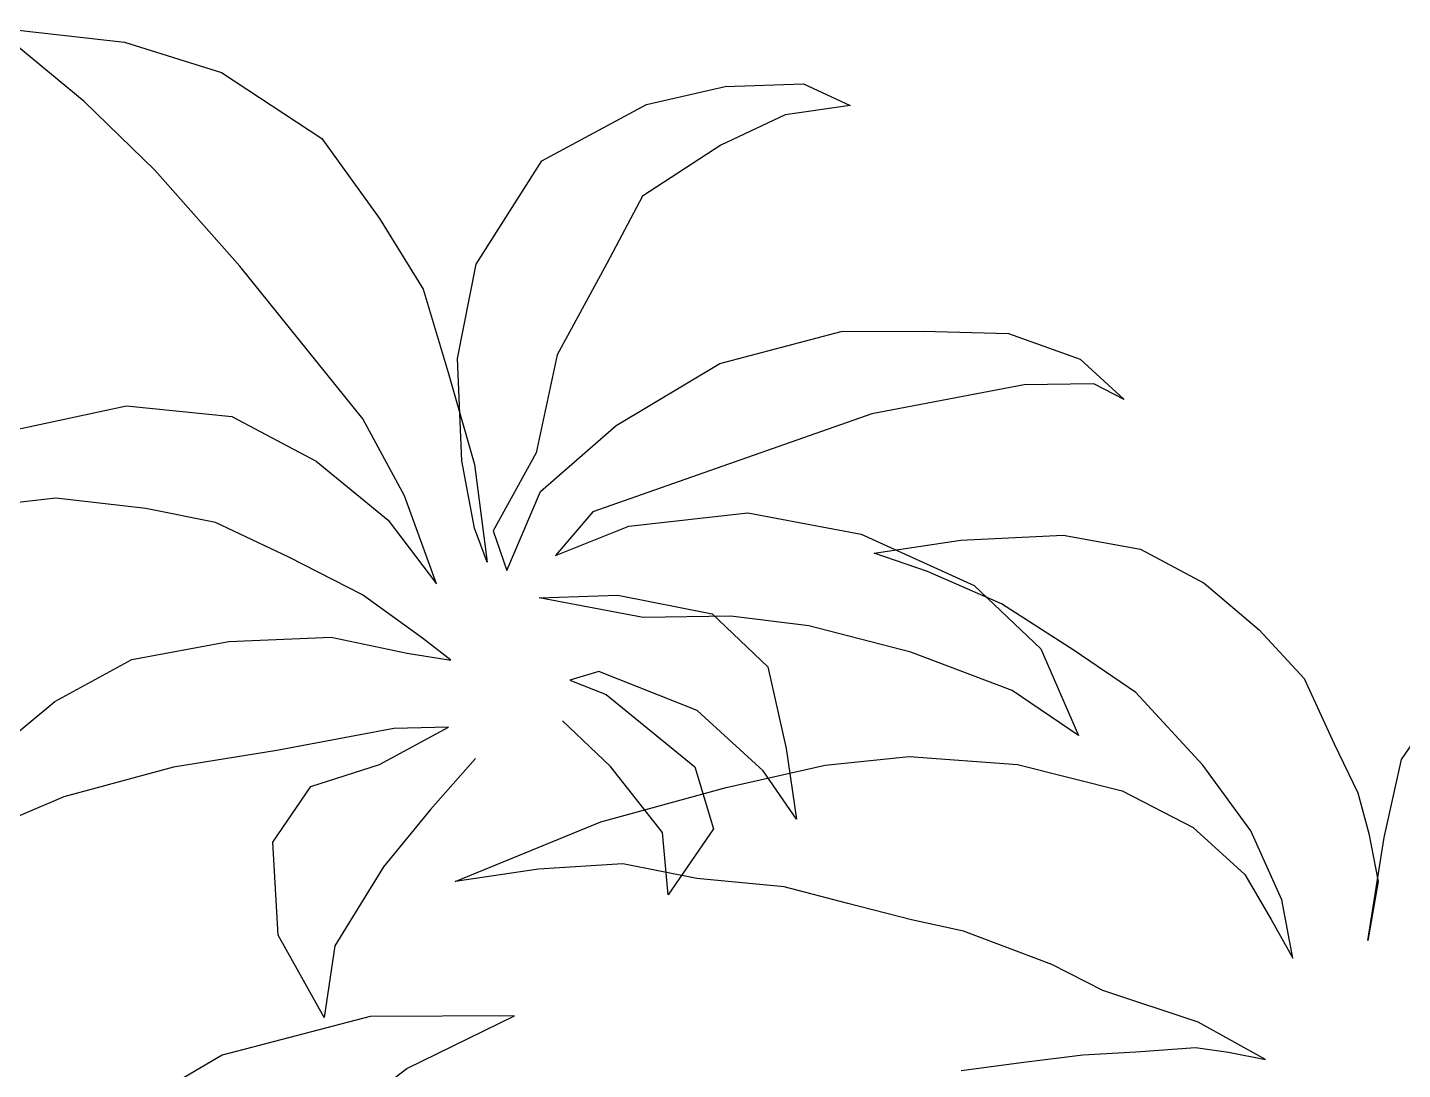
# Model space of a CAD drawing. Header units: inches. Extents: x 452443 to 881249, y 975131 to 1198310.
# Drawn here: x 484630.4 to 485026, y 1036523.2 to 1036823 of the extents above; entities that cross this region are included whole.
import ezdxf

# ---------------------------------------------------------------- set-up
doc = ezdxf.new("R2010")
doc.units = ezdxf.units.IN
doc.header["$LTSCALE"] = 3.5
doc.header["$MEASUREMENT"] = 0
doc.layers.add('TREE1', color=84, linetype='Continuous')

# ---------------------------------------------------------------- blocks, each defined once
blk = doc.blocks.new('tree34')
for p, q in [((948.68, 1149.78), (872.18, 1141.08)), ((895.92, 1106.32), (948.68, 1149.78)), ((872.18, 1141.08), (815.36, 1123.32)), ((815.36, 1123.32), (756.36, 1084.6)), ((473.68, 1116.62), (446.34, 1103.98)), ((519.72, 1115.05), (473.68, 1116.62)), ((565.86, 1104.56), (519.72, 1115.05)), ((854.45, 1066.07), (895.92, 1106.32)), ((446.34, 1103.98), (484.52, 1098.55)), ((484.52, 1098.55), (522.15, 1080.76)), ((627.36, 1071.57), (565.86, 1104.56)), ((756.36, 1084.6), (722.53, 1037.57)), ((522.15, 1080.76), (568.16, 1050.7)), ((665.8, 1010.89), (627.36, 1071.57)), ((804.58, 1009.61), (854.45, 1066.07)), ((568.16, 1050.7), (589.2, 1011.11)), ((722.53, 1037.57), (696.87, 996.11)), ((589.2, 1011.11), (618.29, 957.53)), ((676.71, 955.4), (665.8, 1010.89)), ((769.67, 966.34), (804.58, 1009.61)), ((696.87, 996.11), (682.29, 947.23)), ((353.34, 970.18), (311.26, 954.98)), ((403.47, 971.4), (353.34, 970.18)), ((451.56, 971.22), (403.47, 971.4)), ((522.86, 952.41), (451.56, 971.22)), ((732.39, 919.96), (769.67, 966.34)), ((311.26, 954.98), (285.41, 931.37)), ((618.29, 957.53), (630.6, 900)), ((674.27, 895.32), (676.71, 955.4)), ((583.71, 915.98), (522.86, 952.41)), ((682.29, 947.23), (666.74, 893.18)), ((285.41, 931.37), (303.17, 940.48)), ((303.17, 940.48), (344.05, 939.88)), ((344.05, 939.88), (433.54, 922.98)), ((433.54, 922.98), (510.43, 895.99)), ((809.31, 921.45), (759.8, 895.19)), ((871.07, 927.6), (809.31, 921.45)), ((941.3, 912.55), (871.07, 927.6)), ((628.1, 877.33), (583.71, 915.98)), ((707.81, 874.74), (732.39, 919.96)), ((510.43, 895.99), (597.31, 865.33)), ((630.6, 900), (655.83, 854.28)), ((666.74, 893.18), (659.46, 835.79)), ((666.8, 855.77), (674.27, 895.32)), ((759.8, 895.19), (717.58, 860.43)), ((647.84, 830.86), (628.1, 877.33)), ((689.14, 823.06), (707.81, 874.74)), ((859.71, 867.42), (912.53, 873.46)), ((912.53, 873.46), (959.65, 868.13)), ((506.3, 864.72), (439.8, 852.35)), ((576.11, 856.87), (506.3, 864.72)), ((597.31, 865.33), (619.23, 839.82)), ((818.92, 859.09), (859.71, 867.42)), ((619.23, 839.82), (576.11, 856.87)), ((659.46, 835.79), (666.8, 855.77)), ((717.58, 860.43), (689.14, 823.06)), ((775.87, 838.73), (818.92, 859.09)), ((321.2, 851.68), (275.74, 843.54)), ((381.3, 848.68), (321.2, 851.68)), ((439.8, 852.35), (373.5, 822.13)), ((432.18, 841.16), (381.3, 848.68)), ((655.83, 854.28), (647.84, 830.86)), ((275.74, 843.54), (238.46, 823.41)), ((400.85, 830.36), (432.18, 841.16)), ((732.49, 816.65), (775.87, 838.73)), ((238.46, 823.41), (206.11, 796.08)), ((357.52, 811.37), (400.85, 830.36)), ((373.5, 822.13), (334.4, 785)), ((582.73, 816.44), (527.21, 805.56)), ((628.78, 814.87), (582.73, 816.44)), ((697.38, 791.23), (732.49, 816.65)), ((314.68, 783.93), (357.52, 811.37)), ((567.76, 803.25), (628.78, 814.87)), ((470.61, 798.44), (516.23, 804.07)), ((527.21, 805.56), (494.58, 774.33)), ((516.23, 804.07), (567.76, 803.25)), ((206.11, 796.08), (179.81, 767.61)), ((410.67, 783.05), (470.61, 798.44)), ((680.69, 778.35), (697.38, 791.23)), ((750.96, 791.79), (706.41, 782.4)), ((811.1, 789.34), (750.96, 791.79)), ((278.67, 759.39), (314.68, 783.93)), ((334.4, 785), (312.29, 733.97)), ((351.16, 760.46), (410.67, 783.05)), ((867.88, 778.61), (811.1, 789.34)), ((706.41, 782.4), (680.69, 778.35)), ((913.15, 754.04), (867.88, 778.61)), ((179.81, 767.61), (162.09, 729.15)), ((494.58, 774.33), (483.76, 726.51)), ((536.07, 748.69), (593.87, 771.6)), ((593.87, 771.6), (610.75, 766.63)), ((122.68, 719.88), (91.55, 765.47)), ((239.22, 716.67), (278.67, 759.39)), ((312.29, 733.97), (351.16, 760.46)), ((610.75, 766.63), (589.55, 758.17)), ((589.55, 758.17), (537.45, 715.67)), ((954.74, 719.47), (913.15, 754.04)), ((497.3, 713.27), (536.07, 748.69)), ((586.92, 715.93), (615.14, 742.66)), ((615.14, 742.66), (615.14, 742.66)), ((682.15, 738.9), (714.11, 738.21)), ((722.58, 717.02), (682.15, 738.9)), ((714.11, 738.21), (782.94, 725.21)), ((162.09, 729.15), (148.29, 700.41)), ((483.76, 726.51), (477.69, 684.92)), ((132.86, 674.06), (122.68, 719.88)), ((411.71, 721.72), (348.06, 717.02)), ((460.94, 716.6), (411.71, 721.72)), ((666.21, 720.54), (692.64, 690.62)), ((782.94, 725.21), (843.5, 715.55)), ((211.02, 678.11), (239.22, 716.67)), ((348.06, 717.02), (286.55, 701.46)), ((519.14, 703.52), (460.94, 716.6)), ((477.69, 684.92), (497.3, 713.27)), ((537.45, 715.67), (526.52, 679.26)), ((556.43, 677.17), (586.92, 715.93)), ((762.91, 704.06), (722.58, 717.02)), ((843.5, 715.55), (907.92, 698.04)), ((592.73, 683.35), (519.14, 703.52)), ((785.24, 671.35), (762.91, 704.06)), ((148.29, 700.41), (141.7, 676.57)), ((286.55, 701.46), (244.86, 680.08)), ((907.92, 698.04), (975.55, 669.24)), ((692.64, 690.62), (720.14, 656.93)), ((192.92, 637.64), (211.02, 678.11)), ((244.86, 680.08), (214.52, 652.37)), ((526.52, 679.26), (553.05, 640.41)), ((678.17, 648.4), (592.73, 683.35)), ((142.38, 613.74), (132.86, 674.06)), ((141.7, 676.57), (136.36, 648.32)), ((553.05, 640.41), (556.43, 677.17)), ((782.06, 616.75), (785.24, 671.35)), ((536.25, 650.12), (579.69, 658.64)), ((579.69, 658.64), (629.31, 655.54)), ((629.31, 655.54), (678.17, 648.4)), ((720.14, 656.93), (748.81, 610.56)), ((136.36, 648.32), (142.38, 613.74)), ((214.52, 652.37), (199.09, 626.02)), ((485.1, 645.15), (536.25, 650.12)), ((447.72, 635.49), (485.1, 645.15)), ((186.44, 603.33), (192.92, 637.64)), ((410.33, 625.83), (447.72, 635.49)), ((199.09, 626.02), (186.44, 603.33)), ((379.77, 619.07), (410.33, 625.83)), ((327.98, 599.59), (379.77, 619.07)), ((755.11, 568.41), (782.06, 616.75)), ((748.81, 610.56), (755.11, 568.41)), ((297.91, 584.37), (327.98, 599.59)), ((242.07, 565.65), (297.91, 584.37)), ((202.4, 543.88), (242.07, 565.65)), ((643.24, 569.35), (728.03, 569.04)), ((706.56, 538.55), (643.24, 569.35)), ((728.03, 569.04), (814.89, 546.35)), ((243.45, 550.76), (224.12, 548.14)), ((278.55, 548.31), (243.45, 550.76)), ((224.12, 548.14), (202.4, 543.88)), ((309.6, 546.63), (278.55, 548.31)), ((344.32, 542.16), (309.6, 546.63)), ((381.06, 537.31), (344.32, 542.16)), ((814.89, 546.35), (894.12, 499.98)), ((778.01, 484.23), (706.56, 538.55))]:
    blk.add_line(p, q)
blk = doc.blocks.new('A$C2C227CB5')
blk.add_blockref('tree34', (427.55, 0))

msp = doc.modelspace()

# ---------------------------------------------------------------- block references
at = {"layer": 'TREE1', "xscale": -0.4899999999906868, "yscale": 0.4899999999906868, "zscale": 0.4899999999906868}
msp.add_blockref('A$C2C227CB5', (485295.25, 1036259.58), dxfattribs=at)

doc.saveas('drawing.dxf')
